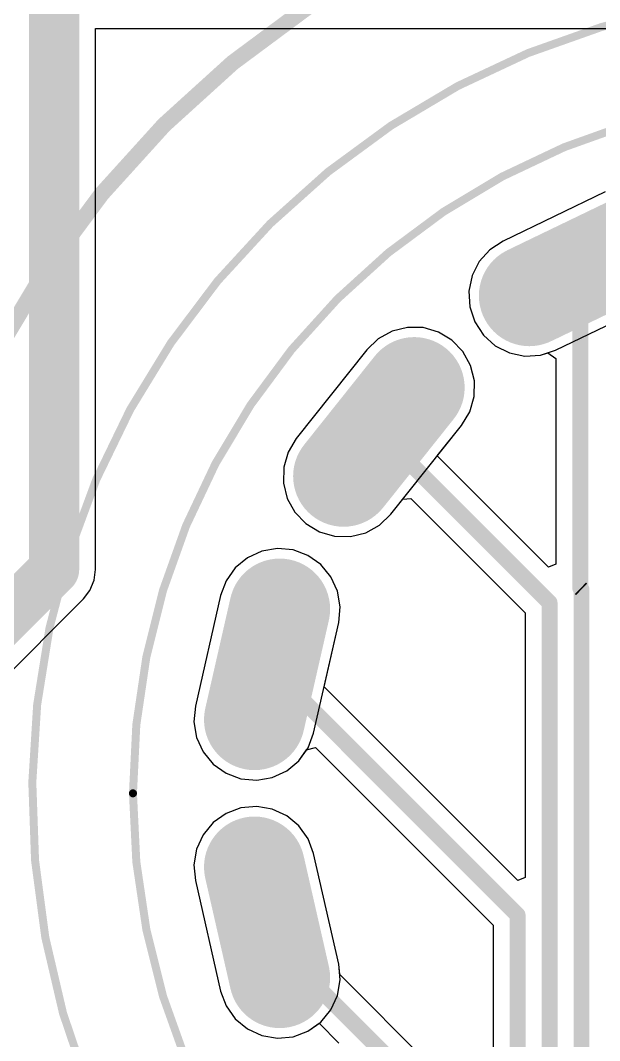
# Model space of a CAD drawing. Header units: millimetres. Extents: x 0.99 to 9.85, y 0.8 to 4.18.
# Drawn here: x 6.969 to 7.331, y 2.913 to 3.55 of the extents above; entities that cross this region are included whole.
import ezdxf

# ---------------------------------------------------------------- set-up
doc = ezdxf.new("R2010")
doc.units = ezdxf.units.MM
doc.header["$MEASUREMENT"] = 0
for name, color, linetype in [('BottomLayer', 5, 'Continuous'), ('BottomSolder', 6, 'Continuous'), ('MultiLayer', 9, 'Continuous'), ('PadHoleLayer', 156, 'Continuous'), ('TopLayer', 1, 'Continuous'), ('TopOverlay', 2, 'Continuous'), ('TopSolder', 216, 'Continuous')]:
    doc.layers.add(name, color=color, linetype=linetype)

# ---------------------------------------------------------------- blocks, each defined once
blk = doc.blocks.new('QS30_1_100')
at = {"layer": 'BottomLayer', "const_width": 0.05512}
for points in [[(-0.12523, 0.34171), (-0.18908, 0.31096)], [(-0.26109, 0.25353), (-0.30527, 0.19813)], [(-0.34524, 0.11514), (-0.36101, 0.04605)], [(-0.36101, -0.04605), (-0.34524, -0.11514)]]:
    blk.add_lwpolyline(points, dxfattribs=at)
at = {"layer": 'BottomLayer', "const_width": 0.02756}
for points in [[(-0.13901, 0.34171, 1), (-0.11145, 0.34171, 1)], [(-0.20286, 0.31096, 1), (-0.1753, 0.31096, 1)], [(-0.27487, 0.25353, 1), (-0.24731, 0.25353, 1)], [(-0.31905, 0.19813, 1), (-0.2915, 0.19813, 1)], [(-0.35902, 0.11514, 1), (-0.33146, 0.11514, 1)], [(-0.37479, 0.04605, 1), (-0.34723, 0.04605, 1)], [(-0.37479, -0.04605, 1), (-0.34723, -0.04605, 1)], [(-0.35902, -0.11514, 1), (-0.33146, -0.11514, 1)]]:
    blk.add_lwpolyline(points, format="xyb", close=True, dxfattribs=at)
at = {"layer": 'BottomSolder', "const_width": 0.06312}
for points in [[(-0.12523, 0.34171), (-0.18908, 0.31096)], [(-0.26109, 0.25353), (-0.30527, 0.19813)], [(-0.34524, 0.11514), (-0.36101, 0.04605)], [(-0.36101, -0.04605), (-0.34524, -0.11514)]]:
    blk.add_lwpolyline(points, dxfattribs=at)
at = {"layer": 'BottomSolder', "const_width": 0.03156}
for points in [[(-0.14101, 0.34171, 1), (-0.10945, 0.34171, 1)], [(-0.20486, 0.31096, 1), (-0.1733, 0.31096, 1)], [(-0.27687, 0.25353, 1), (-0.24531, 0.25353, 1)], [(-0.32105, 0.19813, 1), (-0.2895, 0.19813, 1)], [(-0.36102, 0.11514, 1), (-0.32946, 0.11514, 1)], [(-0.37679, 0.04605, 1), (-0.34523, 0.04605, 1)], [(-0.37679, -0.04605, 1), (-0.34523, -0.04605, 1)], [(-0.36102, -0.11514, 1), (-0.32946, -0.11514, 1)]]:
    blk.add_lwpolyline(points, format="xyb", close=True, dxfattribs=at)
at = {"layer": 'MultiLayer', "const_width": 0.05512}
for points in [[(-0.12523, 0.34171), (-0.18908, 0.31096)], [(-0.26109, 0.25353), (-0.30527, 0.19813)], [(-0.34524, 0.11514), (-0.36101, 0.04605)], [(-0.36101, -0.04605), (-0.34524, -0.11514)]]:
    blk.add_lwpolyline(points, dxfattribs=at)
at = {"layer": 'MultiLayer', "const_width": 0.02756}
for points in [[(-0.13901, 0.34171, 1), (-0.11145, 0.34171, 1)], [(-0.20286, 0.31096, 1), (-0.1753, 0.31096, 1)], [(-0.27487, 0.25353, 1), (-0.24731, 0.25353, 1)], [(-0.31905, 0.19813, 1), (-0.2915, 0.19813, 1)], [(-0.35902, 0.11514, 1), (-0.33146, 0.11514, 1)], [(-0.37479, 0.04605, 1), (-0.34723, 0.04605, 1)], [(-0.37479, -0.04605, 1), (-0.34723, -0.04605, 1)], [(-0.35902, -0.11514, 1), (-0.33146, -0.11514, 1)]]:
    blk.add_lwpolyline(points, format="xyb", close=True, dxfattribs=at)
at = {"layer": 'PadHoleLayer', "const_width": 0.00787}
for points in [[(-0.19598, 0.32075), (-0.12858, 0.3532, -1), (-0.11833, 0.33192), (-0.18573, 0.29947, -1)], [(-0.31574, 0.20395), (-0.2691, 0.26244, -1), (-0.25063, 0.24771), (-0.29727, 0.18923, -1)], [(-0.37296, 0.04676), (-0.35632, 0.11969, -1), (-0.33329, 0.11443), (-0.34993, 0.04151, -1)], [(-0.35632, -0.11969), (-0.37296, -0.04676, -1), (-0.34993, -0.04151), (-0.33329, -0.11443, -1)]]:
    blk.add_lwpolyline(points, format="xyb", close=True, dxfattribs=at)
at = {"layer": 'TopLayer', "const_width": 0.05512}
for points in [[(-0.12523, 0.34171), (-0.18908, 0.31096)], [(-0.26109, 0.25353), (-0.30527, 0.19813)], [(-0.34524, 0.11514), (-0.36101, 0.04605)], [(-0.36101, -0.04605), (-0.34524, -0.11514)]]:
    blk.add_lwpolyline(points, dxfattribs=at)
at = {"layer": 'TopLayer', "const_width": 0.02756}
for points in [[(-0.13901, 0.34171, 1), (-0.11145, 0.34171, 1)], [(-0.20286, 0.31096, 1), (-0.1753, 0.31096, 1)], [(-0.27487, 0.25353, 1), (-0.24731, 0.25353, 1)], [(-0.31905, 0.19813, 1), (-0.2915, 0.19813, 1)], [(-0.35902, 0.11514, 1), (-0.33146, 0.11514, 1)], [(-0.37479, 0.04605, 1), (-0.34723, 0.04605, 1)], [(-0.37479, -0.04605, 1), (-0.34723, -0.04605, 1)], [(-0.35902, -0.11514, 1), (-0.33146, -0.11514, 1)]]:
    blk.add_lwpolyline(points, format="xyb", close=True, dxfattribs=at)
at = {"layer": 'TopOverlay'}
for points, const_width in [([(0.59055, 0, 1), (-0.59055, 0, 1)], 0.01), ([(0.43701, 0, 1), (-0.43701, 0, 1)], 0.005), ([(-0.43826, 0, 1), (-0.43576, 0, 1)], 0.0025)]:
    blk.add_lwpolyline(points, format="xyb", close=True, dxfattribs=dict(at, const_width=const_width))
at = {"layer": 'TopOverlay', "const_width": 0.005}
blk.add_lwpolyline([(-0.15692, -0.47474, -6.211314), (0.15694, -0.47473)], format="xyb", dxfattribs=at)
at = {"layer": 'TopSolder', "const_width": 0.06312}
for points in [[(-0.12523, 0.34171), (-0.18908, 0.31096)], [(-0.26109, 0.25353), (-0.30527, 0.19813)], [(-0.34524, 0.11514), (-0.36101, 0.04605)], [(-0.36101, -0.04605), (-0.34524, -0.11514)]]:
    blk.add_lwpolyline(points, dxfattribs=at)
at = {"layer": 'TopSolder', "const_width": 0.03156}
for points in [[(-0.14101, 0.34171, 1), (-0.10945, 0.34171, 1)], [(-0.20486, 0.31096, 1), (-0.1733, 0.31096, 1)], [(-0.27687, 0.25353, 1), (-0.24531, 0.25353, 1)], [(-0.32105, 0.19813, 1), (-0.2895, 0.19813, 1)], [(-0.36102, 0.11514, 1), (-0.32946, 0.11514, 1)], [(-0.37679, 0.04605, 1), (-0.34523, 0.04605, 1)], [(-0.37679, -0.04605, 1), (-0.34523, -0.04605, 1)], [(-0.36102, -0.11514, 1), (-0.32946, -0.11514, 1)]]:
    blk.add_lwpolyline(points, format="xyb", close=True, dxfattribs=at)

msp = doc.modelspace()

# ---------------------------------------------------------------- linework, layer by layer
at = {"layer": 'BottomLayer'}
for p, q in [((7.33471, 3.44301), (7.27086, 3.41227)), ((7.27086, 3.41227), (7.26259, 3.40685)), ((7.26259, 3.40685), (7.256, 3.39948)), ((7.256, 3.39948), (7.25154, 3.39065)), ((7.25154, 3.39065), (7.24952, 3.38097)), ((7.24952, 3.38097), (7.25008, 3.37109)), ((7.30374, 3.344), (7.36758, 3.37475)), ((7.25008, 3.37109), (7.25317, 3.3617)), ((7.25317, 3.3617), (7.25859, 3.35342)), ((7.20145, 3.35597), (7.19279, 3.35119)), ((7.21105, 3.35835), (7.20145, 3.35597)), ((7.22093, 3.35817), (7.21105, 3.35835)), ((7.23044, 3.35543), (7.22093, 3.35817)), ((7.23891, 3.35033), (7.23044, 3.35543)), ((7.25859, 3.35342), (7.26596, 3.34683)), ((7.19279, 3.35119), (7.18567, 3.34433)), ((7.24577, 3.3432), (7.23891, 3.35033)), ((7.26596, 3.34683), (7.27479, 3.34238)), ((7.18567, 3.34433), (7.14148, 3.28892)), ((7.25055, 3.33455), (7.24577, 3.3432)), ((7.27479, 3.34238), (7.28447, 3.34036)), ((7.28447, 3.34036), (7.29434, 3.34091)), ((7.29434, 3.34091), (7.30374, 3.344)), ((7.25293, 3.32495), (7.25055, 3.33455)), ((7.25275, 3.31506), (7.25293, 3.32495)), ((7.25001, 3.30556), (7.25275, 3.31506)), ((7.24491, 3.29709), (7.25001, 3.30556)), ((7.20072, 3.24168), (7.24491, 3.29709)), ((7.14148, 3.28892), (7.13638, 3.28045)), ((7.13638, 3.28045), (7.13364, 3.27095)), ((7.13364, 3.27095), (7.13346, 3.26106)), ((7.13346, 3.26106), (7.13584, 3.25146)), ((7.13584, 3.25146), (7.14062, 3.24281)), ((7.14062, 3.24281), (7.14748, 3.23568)), ((7.1936, 3.23482), (7.20072, 3.24168)), ((7.14748, 3.23568), (7.15595, 3.23058)), ((7.18494, 3.23004), (7.1936, 3.23482)), ((7.15595, 3.23058), (7.16546, 3.22784)), ((7.16546, 3.22784), (7.17535, 3.22766)), ((7.17535, 3.22766), (7.18494, 3.23004)), ((7.12972, 3.22017), (7.11997, 3.21852)), ((7.13957, 3.21925), (7.12972, 3.22017)), ((7.14884, 3.21581), (7.13957, 3.21925)), ((7.11098, 3.21439), (7.10337, 3.20808)), ((7.11997, 3.21852), (7.11098, 3.21439)), ((7.15691, 3.21009), (7.14884, 3.21581)), ((7.10337, 3.20808), (7.09765, 3.20002)), ((7.16322, 3.20247), (7.15691, 3.21009)), ((7.16734, 3.19348), (7.16322, 3.20247)), ((7.09765, 3.20002), (7.09421, 3.19075)), ((7.09421, 3.19075), (7.07844, 3.12166)), ((7.169, 3.18373), (7.16734, 3.19348)), ((7.16807, 3.17389), (7.169, 3.18373)), ((7.1523, 3.1048), (7.16807, 3.17389)), ((7.07844, 3.12166), (7.07751, 3.11181)), ((7.07751, 3.11181), (7.07917, 3.10206)), ((7.14886, 3.09553), (7.1523, 3.1048)), ((7.07917, 3.10206), (7.08329, 3.09307)), ((7.08329, 3.09307), (7.0896, 3.08546)), ((7.14314, 3.08746), (7.14886, 3.09553)), ((7.0896, 3.08546), (7.09767, 3.07973)), ((7.13553, 3.08115), (7.14314, 3.08746)), ((7.09767, 3.07973), (7.10694, 3.07629)), ((7.12654, 3.07703), (7.13553, 3.08115)), ((7.10694, 3.07629), (7.11679, 3.07537)), ((7.11679, 3.07537), (7.12654, 3.07703)), ((7.09767, 3.05461), (7.0896, 3.04889)), ((7.10694, 3.05805), (7.09767, 3.05461)), ((7.11679, 3.05898), (7.10694, 3.05805)), ((7.12654, 3.05732), (7.11679, 3.05898)), ((7.13553, 3.0532), (7.12654, 3.05732)), ((7.0896, 3.04889), (7.08329, 3.04128)), ((7.14314, 3.04689), (7.13553, 3.0532)), ((7.08329, 3.04128), (7.07917, 3.03229)), ((7.14886, 3.03882), (7.14314, 3.04689)), ((7.1523, 3.02955), (7.14886, 3.03882)), ((7.07917, 3.03229), (7.07751, 3.02254)), ((7.16807, 2.96046), (7.1523, 3.02955)), ((7.07751, 3.02254), (7.07844, 3.01269)), ((7.07844, 3.01269), (7.09421, 2.9436)), ((7.169, 2.95061), (7.16807, 2.96046)), ((7.16734, 2.94086), (7.169, 2.95061)), ((7.09421, 2.9436), (7.09765, 2.93433)), ((7.16322, 2.93188), (7.16734, 2.94086)), ((7.09765, 2.93433), (7.10337, 2.92626)), ((7.10337, 2.92626), (7.11098, 2.91995)), ((7.15691, 2.92426), (7.16322, 2.93188)), ((7.11098, 2.91995), (7.11997, 2.91583)), ((7.14884, 2.91854), (7.15691, 2.92426)), ((7.11997, 2.91583), (7.12972, 2.91417)), ((7.12972, 2.91417), (7.13957, 2.9151)), ((7.13957, 2.9151), (7.14884, 2.91854))]:
    msp.add_line(p, q, dxfattribs=at)
at = {"layer": 'TopLayer'}
for p, q in [((7.01597, 3.207), (7.01597, 3.54503)), ((7.01597, 3.54503), (8.06178, 3.54503)), ((7.33471, 3.44301), (7.27086, 3.41227)), ((7.27086, 3.41227), (7.26259, 3.40685)), ((7.26259, 3.40685), (7.256, 3.39948)), ((7.256, 3.39948), (7.25154, 3.39065)), ((7.25154, 3.39065), (7.24952, 3.38097)), ((7.24952, 3.38097), (7.25008, 3.37109)), ((7.25008, 3.37109), (7.25317, 3.3617)), ((7.25317, 3.3617), (7.25859, 3.35342)), ((7.20145, 3.35597), (7.19279, 3.35119)), ((7.21105, 3.35835), (7.20145, 3.35597)), ((7.22093, 3.35817), (7.21105, 3.35835)), ((7.23044, 3.35543), (7.22093, 3.35817)), ((7.23891, 3.35033), (7.23044, 3.35543)), ((7.25859, 3.35342), (7.26596, 3.34683)), ((7.19279, 3.35119), (7.18567, 3.34433)), ((7.24577, 3.3432), (7.23891, 3.35033)), ((7.26596, 3.34683), (7.27479, 3.34238)), ((7.18567, 3.34433), (7.14148, 3.28892)), ((7.25055, 3.33455), (7.24577, 3.3432)), ((7.27479, 3.34238), (7.28447, 3.34036)), ((7.28447, 3.34036), (7.29434, 3.34091)), ((7.29434, 3.34091), (7.29893, 3.34242)), ((7.29893, 3.34242), (7.30393, 3.3388)), ((7.25293, 3.32495), (7.25055, 3.33455)), ((7.30393, 3.3388), (7.30393, 3.21043)), ((7.25275, 3.31506), (7.25293, 3.32495)), ((7.25001, 3.30556), (7.25275, 3.31506)), ((7.24491, 3.29709), (7.25001, 3.30556)), ((7.22975, 3.27808), (7.24491, 3.29709)), ((7.14148, 3.28892), (7.13638, 3.28045)), ((7.13638, 3.28045), (7.13364, 3.27095)), ((7.29931, 3.20852), (7.22975, 3.27808)), ((7.13364, 3.27095), (7.13346, 3.26106)), ((7.13346, 3.26106), (7.13584, 3.25146)), ((7.13584, 3.25146), (7.14062, 3.24281)), ((7.20822, 3.25108), (7.21321, 3.25136)), ((7.21321, 3.25136), (7.28463, 3.17994)), ((7.20072, 3.24168), (7.20822, 3.25108)), ((7.14062, 3.24281), (7.14748, 3.23568)), ((7.1936, 3.23482), (7.20072, 3.24168)), ((7.14748, 3.23568), (7.15595, 3.23058)), ((7.18494, 3.23004), (7.1936, 3.23482)), ((7.15595, 3.23058), (7.16546, 3.22784)), ((7.16546, 3.22784), (7.17535, 3.22766)), ((7.17535, 3.22766), (7.18494, 3.23004)), ((7.12972, 3.22017), (7.11997, 3.21852)), ((7.13957, 3.21925), (7.12972, 3.22017)), ((7.14884, 3.21581), (7.13957, 3.21925)), ((7.11098, 3.21439), (7.10337, 3.20808)), ((7.11997, 3.21852), (7.11098, 3.21439)), ((7.15691, 3.21009), (7.14884, 3.21581)), ((7.01509, 3.20028), (7.01597, 3.207)), ((7.10337, 3.20808), (7.09765, 3.20002)), ((7.16322, 3.20247), (7.15691, 3.21009)), ((7.30393, 3.21043), (7.29931, 3.20852)), ((7.01249, 3.19401), (7.01509, 3.20028)), ((7.16734, 3.19348), (7.16322, 3.20247)), ((7.00836, 3.18864), (7.01249, 3.19401)), ((7.09765, 3.20002), (7.09421, 3.19075)), ((6.91977, 3.10004), (7.00836, 3.18864)), ((7.09421, 3.19075), (7.07844, 3.12166)), ((7.169, 3.18373), (7.16734, 3.19348)), ((7.16807, 3.17389), (7.169, 3.18373)), ((7.28463, 3.17994), (7.28463, 3.01455)), ((7.15891, 3.13374), (7.16807, 3.17389)), ((7.28002, 3.01264), (7.15891, 3.13374)), ((7.07844, 3.12166), (7.07751, 3.11181)), ((7.07751, 3.11181), (7.07917, 3.10206)), ((7.07917, 3.10206), (7.08329, 3.09307)), ((7.08329, 3.09307), (7.0896, 3.08546)), ((7.14314, 3.08746), (7.14801, 3.09432)), ((7.14801, 3.09432), (7.15365, 3.09575)), ((7.15365, 3.09575), (7.26463, 2.98476)), ((7.0896, 3.08546), (7.09767, 3.07973)), ((7.13553, 3.08115), (7.14314, 3.08746)), ((7.09767, 3.07973), (7.10694, 3.07629)), ((7.12654, 3.07703), (7.13553, 3.08115)), ((7.10694, 3.07629), (7.11679, 3.07537)), ((7.11679, 3.07537), (7.12654, 3.07703)), ((7.09767, 3.05461), (7.0896, 3.04889)), ((7.10694, 3.05805), (7.09767, 3.05461)), ((7.11679, 3.05898), (7.10694, 3.05805)), ((7.12654, 3.05732), (7.11679, 3.05898)), ((7.13553, 3.0532), (7.12654, 3.05732)), ((7.0896, 3.04889), (7.08329, 3.04128)), ((7.14314, 3.04689), (7.13553, 3.0532)), ((7.08329, 3.04128), (7.07917, 3.03229)), ((7.14886, 3.03882), (7.14314, 3.04689)), ((7.1523, 3.02955), (7.14886, 3.03882)), ((7.07917, 3.03229), (7.07751, 3.02254)), ((7.16807, 2.96046), (7.1523, 3.02955)), ((7.07751, 3.02254), (7.07844, 3.01269)), ((7.07844, 3.01269), (7.09421, 2.9436)), ((7.28463, 3.01455), (7.28002, 3.01264)), ((7.26463, 2.98476), (7.26463, 2.86449)), ((7.16869, 2.9539), (7.16807, 2.96046)), ((7.26002, 2.86257), (7.16869, 2.9539)), ((7.09421, 2.9436), (7.09765, 2.93433)), ((7.09765, 2.93433), (7.10337, 2.92626)), ((7.10337, 2.92626), (7.11098, 2.91995)), ((7.11098, 2.91995), (7.11997, 2.91583)), ((7.14884, 2.91854), (7.15583, 2.9235)), ((7.15583, 2.9235), (7.16817, 2.91116)), ((7.11997, 2.91583), (7.12972, 2.91417)), ((7.12972, 2.91417), (7.13957, 2.9151)), ((7.13957, 2.9151), (7.14884, 2.91854))]:
    msp.add_line(p, q, dxfattribs=at)
for points, const_width in [([(6.99, 3.207), (6.99, 3.571)], 0.0315), ([(7.31922, 3.19526), (7.31922, 3.39351)], 0.01), ([(7.1932, 3.293), (7.29993, 3.18627)], 0.01), ([(6.9014, 3.1184), (6.99, 3.207)], 0.0315), ([(7.31922, 3.19526), (7.31993, 3.19456)], 0.01), ([(7.31993, 2.70978), (7.31993, 3.19456)], 0.01), ([(7.29993, 2.71807), (7.29993, 3.18627)], 0.01), ([(7.12325, 3.14777), (7.27993, 2.9911)], 0.01), ([(7.12325, 2.9777), (7.12325, 2.98658)], 0.01), ([(7.27993, 2.72635), (7.27993, 2.9911)], 0.01), ([(7.12325, 2.9777), (7.25993, 2.84103)], 0.01)]:
    msp.add_lwpolyline(points, dxfattribs=dict(at, const_width=const_width))
for points, const_width in [([(7.31672, 3.39351, 1), (7.32172, 3.39351, 1)], 0.005), ([(7.1907, 3.293, 1), (7.1957, 3.293, 1)], 0.005), ([(6.98213, 3.207, 1), (6.99787, 3.207, 1)], 0.01575), ([(6.98213, 3.207, 1), (6.99787, 3.207, 1)], 0.01575), ([(7.31672, 3.19526, 1), (7.32172, 3.19526, 1)], 0.005), ([(7.31672, 3.19526, 1), (7.32172, 3.19526, 1)], 0.005), ([(7.31743, 3.19456, 1), (7.32243, 3.19456, 1)], 0.005), ([(7.31743, 3.19456, 1), (7.32243, 3.19456, 1)], 0.005), ([(7.29743, 3.18627, 1), (7.30243, 3.18627, 1)], 0.005), ([(7.29743, 3.18627, 1), (7.30243, 3.18627, 1)], 0.005), ([(7.12075, 3.14777, 1), (7.12575, 3.14777, 1)], 0.005), ([(7.12075, 2.98658, 1), (7.12575, 2.98658, 1)], 0.005), ([(7.27743, 2.9911, 1), (7.28243, 2.9911, 1)], 0.005), ([(7.27743, 2.9911, 1), (7.28243, 2.9911, 1)], 0.005), ([(7.12075, 2.9777, 1), (7.12575, 2.9777, 1)], 0.005), ([(7.12075, 2.9777, 1), (7.12575, 2.9777, 1)], 0.005)]:
    msp.add_lwpolyline(points, format="xyb", close=True, dxfattribs=dict(at, const_width=const_width))

# ---------------------------------------------------------------- block references
msp.add_blockref('QS30_1_100', (7.47638, 3.06717))

doc.saveas('drawing.dxf')
